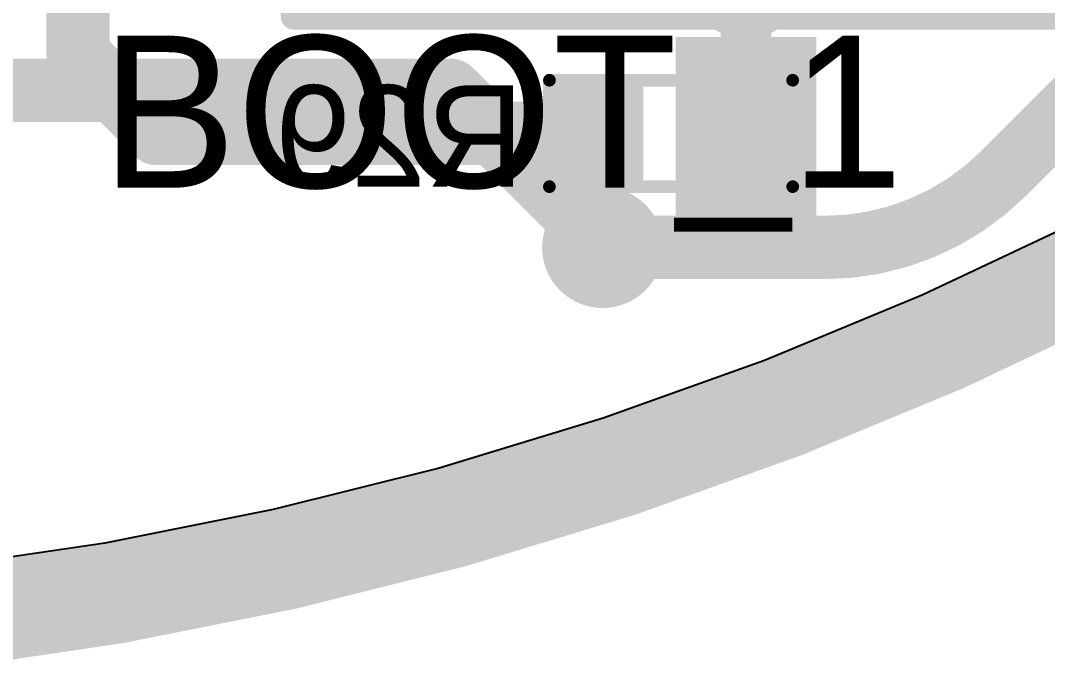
# Model space of a CAD drawing. Header units: millimetres. Extents: x 2.49 to 5.32, y 1.64 to 4.48.
# Drawn here: x 4.1083 to 4.5135, y 1.6545 to 1.9106 of the extents above; entities that cross this region are included whole.
import ezdxf

# ---------------------------------------------------------------- set-up
doc = ezdxf.new("R2010")
doc.units = ezdxf.units.MM
doc.header["$MEASUREMENT"] = 0
for name, color, linetype in [('BottomLayer', 5, 'Continuous'), ('BottomOverlay', 54, 'Continuous'), ('BottomPaste', 16, 'Continuous'), ('BottomSolder', 6, 'Continuous'), ('InternalPlane1', 76, 'Continuous'), ('InternalPlane2', 16, 'Continuous'), ('Mechanical2', 216, 'Continuous'), ('MultiLayer', 9, 'Continuous'), ('TopLayer', 1, 'Continuous'), ('TopOverlay', 2, 'Continuous'), ('TopPaste', 8, 'Continuous'), ('TopSolder', 216, 'Continuous'), ('ViaHoleLayer', 16, 'Continuous')]:
    doc.layers.add(name, color=color, linetype=linetype)

# ---------------------------------------------------------------- blocks, each defined once
blk = doc.blocks.new('SS_3235D_03_L2_20')
at = {"layer": 'TopLayer'}
for points in [[(0.07461, 0.19291), (0.12224, 0.19291), (0.07461, 0.25591), (0.12224, 0.25591)], [(-0.02382, -0.0315), (0.02382, -0.0315), (-0.02382, 0.0315), (0.02382, 0.0315)], [(0.17303, -0.0315), (0.22067, -0.0315), (0.17303, 0.0315), (0.22067, 0.0315)]]:
    blk.add_solid(points, dxfattribs=at)
at = {"layer": 'TopOverlay', "const_width": 0.01}
for points in [[(0.277, 0.181), (-0.08, 0.181)], [(-0.08, 0.181), (-0.08, 0.043)], [(0.277, 0.181), (0.277, 0.043)], [(0.277, 0.043), (-0.08, 0.043)]]:
    blk.add_lwpolyline(points, dxfattribs=at)
at = {"layer": 'TopOverlay'}
for points, const_width in [([(-0.0825, 0.181, 1), (-0.0775, 0.181, 1)], 0.005), ([(-0.0825, 0.181, 1), (-0.0775, 0.181, 1)], 0.005), ([(0.2745, 0.181, 1), (0.2795, 0.181, 1)], 0.005), ([(0.2745, 0.181, 1), (0.2795, 0.181, 1)], 0.005), ([(-0.0825, 0.043, 1), (-0.0775, 0.043, 1)], 0.005), ([(-0.0825, 0.043, 1), (-0.0775, 0.043, 1)], 0.005), ([(0.2745, 0.043, 1), (0.2795, 0.043, 1)], 0.005), ([(0.2745, 0.043, 1), (0.2795, 0.043, 1)], 0.005), ([(-0.03506, -0.001, 1), (-0.05294, -0.001, 1)], 0.01), ([(-0.05544, -0.001, 1), (-0.05044, -0.001, 1)], 0.005), ([(-0.03756, -0.001, 1), (-0.03256, -0.001, 1)], 0.005)]:
    blk.add_lwpolyline(points, format="xyb", close=True, dxfattribs=dict(at, const_width=const_width))
at = {"layer": 'TopPaste'}
for points in [[(0.07461, 0.19291), (0.12224, 0.19291), (0.07461, 0.25591), (0.12224, 0.25591)], [(-0.02382, -0.0315), (0.02382, -0.0315), (-0.02382, 0.0315), (0.02382, 0.0315)], [(0.17303, -0.0315), (0.22067, -0.0315), (0.17303, 0.0315), (0.22067, 0.0315)]]:
    blk.add_solid(points, dxfattribs=at)
at = {"layer": 'TopSolder'}
for points in [[(0.07061, 0.18891), (0.12624, 0.18891), (0.07061, 0.25991), (0.12624, 0.25991)], [(-0.02782, -0.0355), (0.02782, -0.0355), (-0.02782, 0.0355), (0.02782, 0.0355)], [(0.16903, -0.0355), (0.22467, -0.0355), (0.16903, 0.0355), (0.22467, 0.0355)]]:
    blk.add_solid(points, dxfattribs=at)
blk = doc.blocks.new('R__0603_B_28')
at = {"layer": 'BottomLayer'}
for points in [[(-0.015, -0.0175), (-0.015, 0.0175), (-0.045, -0.0175), (-0.045, 0.0175)], [(0.045, -0.0175), (0.045, 0.0175), (0.015, -0.0175), (0.015, 0.0175)]]:
    blk.add_solid(points, dxfattribs=at)
at = {"layer": 'BottomOverlay', "const_width": 0.005}
for points in [[(-0.048, -0.021), (-0.048, 0.021)], [(-0.048, 0.021), (0.048, 0.021)], [(0.048, -0.021), (0.048, 0.021)], [(-0.048, -0.021), (0.048, -0.021)]]:
    blk.add_lwpolyline(points, dxfattribs=at)
at = {"layer": 'BottomOverlay', "const_width": 0.0025}
for points in [[(-0.04925, 0.021, 1), (-0.04675, 0.021, 1)], [(-0.04925, 0.021, 1), (-0.04675, 0.021, 1)], [(0.04675, 0.021, 1), (0.04925, 0.021, 1)], [(0.04675, 0.021, 1), (0.04925, 0.021, 1)], [(-0.04925, -0.021, 1), (-0.04675, -0.021, 1)], [(-0.04925, -0.021, 1), (-0.04675, -0.021, 1)], [(0.04675, -0.021, 1), (0.04925, -0.021, 1)], [(0.04675, -0.021, 1), (0.04925, -0.021, 1)]]:
    blk.add_lwpolyline(points, format="xyb", close=True, dxfattribs=at)
at = {"layer": 'BottomPaste'}
for points in [[(-0.015, -0.0175), (-0.015, 0.0175), (-0.045, -0.0175), (-0.045, 0.0175)], [(0.045, -0.0175), (0.045, 0.0175), (0.015, -0.0175), (0.015, 0.0175)]]:
    blk.add_solid(points, dxfattribs=at)
at = {"layer": 'BottomSolder'}
for points in [[(-0.011, -0.0215), (-0.011, 0.0215), (-0.049, -0.0215), (-0.049, 0.0215)], [(0.049, -0.0215), (0.049, 0.0215), (0.011, -0.0215), (0.011, 0.0215)]]:
    blk.add_solid(points, dxfattribs=at)

msp = doc.modelspace()

# ---------------------------------------------------------------- linework, layer by layer
at = {"layer": 'BottomLayer'}
for points, const_width in [([(4.49629, 1.85029), (4.81371, 2.16771)], 0.025), ([(4.131, 1.897), (4.131, 1.99546)], 0.025), ([(4.39457, 1.86857), (4.39457, 1.92743)], 0.02), ([(4.131, 1.897), (4.162, 1.866)], 0.025), ([(4.162, 1.866), (4.335, 1.866)], 0.025), ([(4.392, 1.866), (4.39457, 1.86857)], 0.02), ([(4.338, 1.821), (4.42558, 1.821)], 0.025)]:
    msp.add_lwpolyline(points, dxfattribs=dict(at, const_width=const_width))
for points, const_width in [([(4.12475, 1.897, 1), (4.13725, 1.897, 1)], 0.0125), ([(4.12475, 1.897, 1), (4.13725, 1.897, 1)], 0.0125), ([(4.15575, 1.866, 1), (4.16825, 1.866, 1)], 0.0125), ([(4.15575, 1.866, 1), (4.16825, 1.866, 1)], 0.0125), ([(4.32875, 1.866, 1), (4.34125, 1.866, 1)], 0.0125), ([(4.38957, 1.86857, 1), (4.39957, 1.86857, 1)], 0.01), ([(4.38957, 1.86857, 1), (4.39957, 1.86857, 1)], 0.01), ([(4.387, 1.866, 1), (4.397, 1.866, 1)], 0.01), ([(4.49004, 1.85029, 1), (4.50254, 1.85029, 1)], 0.0125), ([(4.49004, 1.85029, 1), (4.50254, 1.85029, 1)], 0.0125), ([(4.33175, 1.821, 1), (4.34425, 1.821, 1)], 0.0125), ([(4.41933, 1.821, 1), (4.43183, 1.821, 1)], 0.0125), ([(4.41933, 1.821, 1), (4.43183, 1.821, 1)], 0.0125), ([(4.33357, 1.821, 1), (4.34243, 1.821, 1)], 0.00886)]:
    msp.add_lwpolyline(points, format="xyb", close=True, dxfattribs=dict(at, const_width=const_width))
at = {"layer": 'BottomLayer', "const_width": 0.025}
msp.add_lwpolyline([(4.49629, 1.85029, -0.198912), (4.42558, 1.821)], format="xyb", dxfattribs=at)
at = {"layer": 'BottomSolder', "const_width": 0.01286}
msp.add_lwpolyline([(4.33157, 1.821, 1), (4.34443, 1.821, 1)], format="xyb", close=True, dxfattribs=at)
at = {"layer": 'InternalPlane1'}
for p, q in [((4.52554, 1.83118), (4.4644, 1.80226)), ((4.4644, 1.80226), (4.40192, 1.77638)), ((4.40192, 1.77638), (4.33824, 1.75359)), ((4.33824, 1.75359), (4.27352, 1.73396)), ((4.27352, 1.73396), (4.20791, 1.71753)), ((4.20791, 1.71753), (4.14158, 1.70433)), ((4.14158, 1.70433), (4.07468, 1.69441))]:
    msp.add_line(p, q, dxfattribs=at)
for points, const_width in [([(4.38262, 1.92743, 1), (4.40653, 1.92743, 1)], 0.02391), ([(4.32605, 1.821, 1), (4.34995, 1.821, 1)], 0.02391), ([(4.46255, 1.78388, 1), (4.48255, 1.78388, 1)], 0.02), ([(4.46255, 1.78388, 1), (4.48255, 1.78388, 1)], 0.02), ([(4.39915, 1.75762, 1), (4.41915, 1.75762, 1)], 0.02), ([(4.39915, 1.75762, 1), (4.41915, 1.75762, 1)], 0.02), ([(4.33455, 1.7345, 1), (4.35455, 1.7345, 1)], 0.02), ([(4.33455, 1.7345, 1), (4.35455, 1.7345, 1)], 0.02), ([(4.26888, 1.71458, 1), (4.28888, 1.71458, 1)], 0.02), ([(4.26888, 1.71458, 1), (4.28888, 1.71458, 1)], 0.02), ([(4.20232, 1.69791, 1), (4.22232, 1.69791, 1)], 0.02), ([(4.20232, 1.69791, 1), (4.22232, 1.69791, 1)], 0.02), ([(4.13501, 1.68452, 1), (4.15501, 1.68452, 1)], 0.02), ([(4.13501, 1.68452, 1), (4.15501, 1.68452, 1)], 0.02)]:
    msp.add_lwpolyline(points, format="xyb", close=True, dxfattribs=dict(at, const_width=const_width))
at = {"layer": 'InternalPlane1', "const_width": 0.04}
for points in [[(4.47255, 1.78388), (4.53458, 1.81322)], [(4.40915, 1.75762), (4.47255, 1.78388)], [(4.34455, 1.7345), (4.40915, 1.75762)], [(4.27888, 1.71458), (4.34455, 1.7345)], [(4.21232, 1.69791), (4.27888, 1.71458)], [(4.14501, 1.68452), (4.21232, 1.69791)], [(4.07714, 1.67446), (4.14501, 1.68452)]]:
    msp.add_lwpolyline(points, dxfattribs=at)
at = {"layer": 'InternalPlane2'}
for p, q in [((4.52554, 1.83118), (4.4644, 1.80226)), ((4.4644, 1.80226), (4.40192, 1.77638)), ((4.40192, 1.77638), (4.33824, 1.75359)), ((4.33824, 1.75359), (4.27352, 1.73396)), ((4.27352, 1.73396), (4.20791, 1.71753)), ((4.20791, 1.71753), (4.14158, 1.70433)), ((4.14158, 1.70433), (4.07468, 1.69441))]:
    msp.add_line(p, q, dxfattribs=at)
for points, const_width in [([(4.38262, 1.92743, 1), (4.40653, 1.92743, 1)], 0.02391), ([(4.32605, 1.821, 1), (4.34995, 1.821, 1)], 0.02391), ([(4.46255, 1.78388, 1), (4.48255, 1.78388, 1)], 0.02), ([(4.46255, 1.78388, 1), (4.48255, 1.78388, 1)], 0.02), ([(4.39915, 1.75762, 1), (4.41915, 1.75762, 1)], 0.02), ([(4.39915, 1.75762, 1), (4.41915, 1.75762, 1)], 0.02), ([(4.33455, 1.7345, 1), (4.35455, 1.7345, 1)], 0.02), ([(4.33455, 1.7345, 1), (4.35455, 1.7345, 1)], 0.02), ([(4.26888, 1.71458, 1), (4.28888, 1.71458, 1)], 0.02), ([(4.26888, 1.71458, 1), (4.28888, 1.71458, 1)], 0.02), ([(4.20232, 1.69791, 1), (4.22232, 1.69791, 1)], 0.02), ([(4.20232, 1.69791, 1), (4.22232, 1.69791, 1)], 0.02), ([(4.13501, 1.68452, 1), (4.15501, 1.68452, 1)], 0.02), ([(4.13501, 1.68452, 1), (4.15501, 1.68452, 1)], 0.02)]:
    msp.add_lwpolyline(points, format="xyb", close=True, dxfattribs=dict(at, const_width=const_width))
at = {"layer": 'InternalPlane2', "const_width": 0.04}
for points in [[(4.47255, 1.78388), (4.53458, 1.81322)], [(4.40915, 1.75762), (4.47255, 1.78388)], [(4.34455, 1.7345), (4.40915, 1.75762)], [(4.27888, 1.71458), (4.34455, 1.7345)], [(4.21232, 1.69791), (4.27888, 1.71458)], [(4.14501, 1.68452), (4.21232, 1.69791)], [(4.07714, 1.67446), (4.14501, 1.68452)]]:
    msp.add_lwpolyline(points, dxfattribs=at)
at = {"layer": 'Mechanical2', "const_width": 0.015}
msp.add_lwpolyline([(5.30364, 3.062, 1), (2.50836, 3.062, 1)], format="xyb", close=True, dxfattribs=at)
at = {"layer": 'MultiLayer', "const_width": 0.00886}
msp.add_lwpolyline([(4.33357, 1.821, 1), (4.34243, 1.821, 1)], format="xyb", close=True, dxfattribs=at)
at = {"layer": 'TopLayer'}
for points, const_width in [([(4.39457, 1.86723), (4.39457, 1.92743)], 0.02), ([(3.999, 1.883), (4.278, 1.883)], 0.025), ([(4.278, 1.883), (4.339, 1.822)], 0.025)]:
    msp.add_lwpolyline(points, dxfattribs=dict(at, const_width=const_width))
for points, const_width in [([(4.27175, 1.883, 1), (4.28425, 1.883, 1)], 0.0125), ([(4.27175, 1.883, 1), (4.28425, 1.883, 1)], 0.0125), ([(4.38957, 1.86723, 1), (4.39957, 1.86723, 1)], 0.01), ([(4.33275, 1.822, 1), (4.34525, 1.822, 1)], 0.0125), ([(4.33357, 1.821, 1), (4.34243, 1.821, 1)], 0.00886)]:
    msp.add_lwpolyline(points, format="xyb", close=True, dxfattribs=dict(at, const_width=const_width))
at = {"layer": 'TopSolder', "const_width": 0.01286}
msp.add_lwpolyline([(4.33157, 1.821, 1), (4.34443, 1.821, 1)], format="xyb", close=True, dxfattribs=at)
at = {"layer": 'ViaHoleLayer', "const_width": 0.00591}
msp.add_lwpolyline([(4.33505, 1.821, 1), (4.34095, 1.821, 1)], format="xyb", close=True, dxfattribs=at)

# ---------------------------------------------------------------- block references
for name, p, rotation in [('SS_3235D_03_L2_20', (4.493, 2.093), 180), ('R__0603_B_28', (4.365, 1.866), 360)]:
    msp.add_blockref(name, p, dxfattribs=dict(rotation=rotation))

# ---------------------------------------------------------------- texts
at = {"layer": 'BottomOverlay', "text_generation_flag": 2}
msp.add_text('R29', height=0.04, dxfattribs=at).set_placement((4.307, 1.845))
at = {"layer": 'TopOverlay'}
msp.add_text('BOOT_1', height=0.06, rotation=360, dxfattribs=at).set_placement((4.14, 1.84459))

doc.saveas('drawing.dxf')
